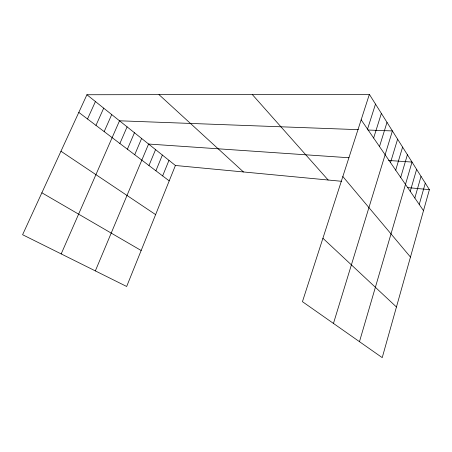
<?xml version="1.0" encoding="UTF-8"?>
<svg xmlns="http://www.w3.org/2000/svg" width="452" height="452" viewBox="0 0 452 452"><rect width="100%" height="100%" fill="white"/><g stroke="black" fill="none" stroke-linecap="round" stroke-linejoin="round"><path stroke-width="0.68" d="M369.369 94.366L429.4 189.654L382.228 357.634L302.444 301.67L369.369 94.366L86.92 94.745L22.6 234.718L126.667 286.478L175.41 165.483L86.92 94.745M419.241 204.462L425.292 183.133M414.829 198.027L421.032 176.37M410.246 191.349L416.614 169.353M359.47 341.672L412.021 162.07L388.511 160.46M400.687 177.421L407.399 154.725M395.698 170.155L402.596 147.103M390.511 162.601L397.602 139.176M333.457 323.423L392.409 130.933L368.001 130.029M379.499 146.555L387.002 122.351M373.64 138.018L381.369 113.412M367.532 129.119L375.499 104.09M162.641 175.901L168.975 160.336M155.895 170.788L162.364 155.047M148.957 165.534L155.567 149.618M95.344 270.901L148.584 144.035L348.955 157.754M134.713 154.742L141.617 138.465M127.396 149.2L134.453 132.741M119.876 143.504L127.091 126.854M61.189 253.911L119.514 120.797L358.385 129.667M104.169 131.605L111.723 114.571M95.965 125.39L103.7 108.152M87.518 118.989L95.434 101.547M175.41 165.483L341.74 181.308M407.388 187.557L429.4 189.654M41.866 192.789L141.16 250.504M60.963 151.234L155.618 214.615M78.812 112.39L169.212 180.879M159.002 94.643L243.458 171.958M322.914 238.26L396.449 306.993M252.289 94.519L328.146 180.015M342.842 176.529L410.467 257.069M361.154 119.825L423.501 210.66"/></g></svg>
